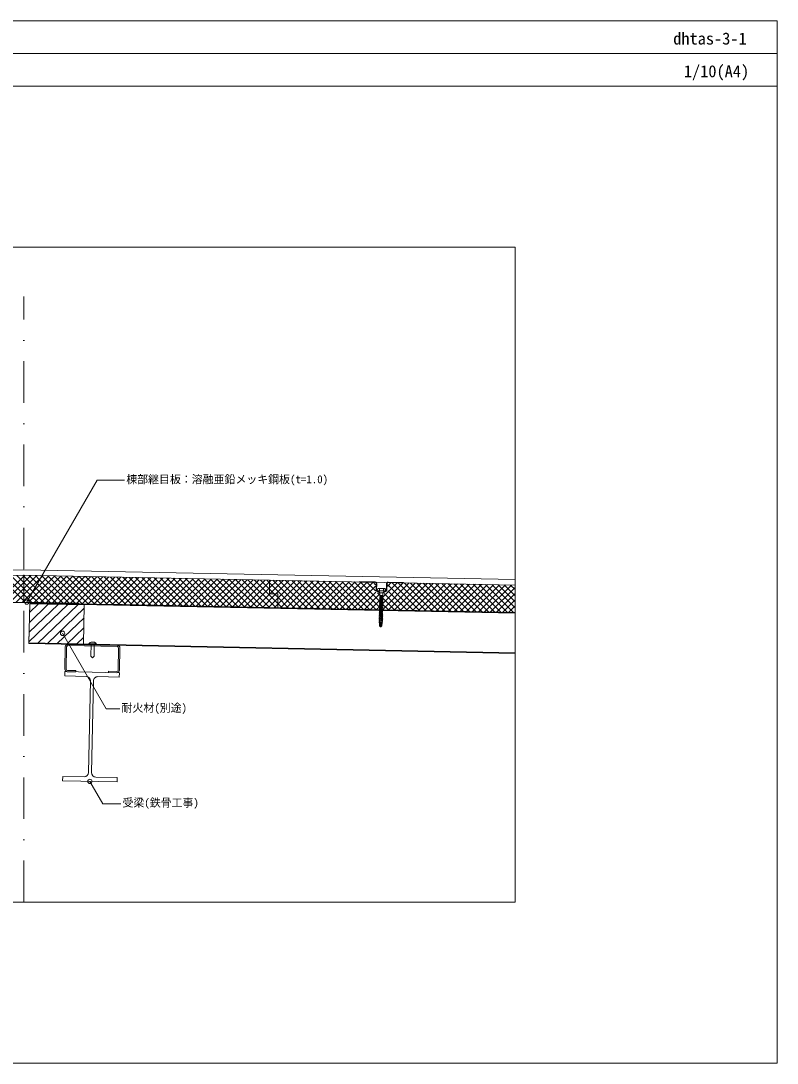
# Model space of a CAD drawing. Units: millimetres, scale not verified. Extents: x -1380 to 1380, y -955 to 955.
# Drawn here: x -6 to 1380, y -955 to 955 of the extents above; entities that cross this region are included whole.
import ezdxf
from ezdxf.enums import TextEntityAlignment as Align

# ---------------------------------------------------------------- set-up
doc = ezdxf.new("R2010")
doc.units = ezdxf.units.MM
doc.header["$LTSCALE"] = 3
doc.linetypes.add('USER3', pattern=[9.525, 6.35, -3.175])
doc.linetypes.add('USER4', pattern=[50.81, 25.4, -12.7, 0.01, -12.7])
for name, color, linetype, lineweight in [('0-0_0', 7, 'Continuous', 18), ('0-1_BOUSUI', 1, 'Continuous', 18), ('0-2_MOJI', 7, 'Continuous', 18), ('0-3_HATCH', 9, 'Continuous', 18), ('0-4_KANAMONO', 5, 'Continuous', 18), ('0-5_KANAMONO_SCREW', 4, 'Continuous', 18), ('0-6_TEKKOTU', 7, 'Continuous', 18), ('0-7_dekki', 3, 'Continuous', 18), ('0-8_dannnetu', 6, 'Continuous', 18), ('0-B_WAKU', 7, 'Continuous', 18)]:
    doc.layers.add(name, color=color, linetype=linetype, lineweight=lineweight)
doc.styles.add('ＭＳ ゴシック', font='')
doc.styles.get('ＭＳ ゴシック').set_extended_font_data('MS Gothic')

msp = doc.modelspace()

# ---------------------------------------------------------------- linework, layer by layer
at = {"layer": '0-0_0'}
msp.add_line((-1380.379, 894.928), (1379.621, 894.928), dxfattribs=at)
msp.add_lwpolyline([(-900.379, -660.072), (899.621, -660.072), (899.621, 539.928), (-900.379, 539.928)], close=True, dxfattribs=at)
at = {"layer": '0-1_BOUSUI'}
for p in [(-900.379, -69.073), (899.621, -69.073)]:
    msp.add_line(p, (-0.379, -51.073), dxfattribs=at)
at = {"layer": '0-2_MOJI', "linetype": 'USER4'}
msp.add_line((-0.379, -660.072), (-0.379, 449.928), dxfattribs=at)
at = {"layer": '0-2_MOJI'}
for points in [[(184.208, 113.091), (133.769, 113.091), (4.958, -110.017)], [(70.549, -167.431), (150.379, -305.699), (175.598, -305.699)], [(177.272, -479.571), (144.198, -479.571), (120.622, -438.736)]]:
    msp.add_lwpolyline(points, dxfattribs=at)
for centre in [(4.958, -110.017), (70.549, -167.431), (120.622, -438.736)]:
    msp.add_circle(centre, 4, dxfattribs=at)
at = {"layer": '0-3_HATCH'}
for p, q in [((-48.568, -111.048), (-0.379, -62.859)), ((-0.379, -107.755), (-46.144, -61.99)), ((-37.113, -110.819), (-0.379, -74.085)), ((-0.379, -96.529), (-35.138, -61.77)), ((-0.379, -85.304), (-24.133, -61.55)), ((-0.379, -74.079), (-13.128, -61.33)), ((-0.379, -62.853), (-2.123, -61.11)), ((-0.379, -62.859), (1.371, -61.11)), ((-0.379, -74.085), (12.376, -61.33)), ((-0.379, -85.31), (23.381, -61.55)), ((8.942, -109.665), (56.397, -62.21)), ((19.353, -110.479), (67.402, -62.43)), ((30.358, -110.699), (78.407, -62.65)), ((41.364, -110.919), (89.412, -62.871)), ((93.634, -111.965), (43.624, -61.955)), ((52.369, -111.139), (100.418, -63.091)), ((106.109, -113.214), (55.078, -62.184)), ((63.374, -111.36), (111.423, -63.311)), ((117.563, -113.444), (66.532, -62.413)), ((74.379, -111.58), (122.428, -63.531)), ((129.017, -113.673), (77.987, -62.642)), ((85.385, -111.8), (133.433, -63.751)), ((140.472, -113.902), (89.441, -62.871)), ((96.39, -112.02), (144.439, -63.971)), ((151.926, -114.131), (100.896, -63.1)), ((106.414, -113.221), (155.444, -64.191)), ((163.381, -114.36), (112.35, -63.329)), ((117.42, -113.441), (166.449, -64.411)), ((174.835, -114.589), (123.805, -63.558)), ((128.425, -113.661), (177.454, -64.631)), ((186.29, -114.818), (135.259, -63.788)), ((139.43, -113.881), (188.459, -64.852)), ((197.744, -115.047), (146.713, -64.017)), ((150.435, -114.101), (199.465, -65.072)), ((209.198, -115.276), (158.168, -64.246)), ((161.44, -114.321), (210.47, -65.292)), ((220.653, -115.505), (169.622, -64.475)), ((172.446, -114.541), (221.475, -65.512)), ((232.107, -115.734), (181.077, -64.704)), ((183.451, -114.761), (232.48, -65.732)), ((243.562, -115.964), (192.531, -64.933)), ((194.456, -114.981), (243.485, -65.952)), ((255.016, -116.193), (203.985, -65.162)), ((205.461, -115.202), (254.491, -66.172)), ((266.47, -116.422), (215.44, -65.391)), ((216.467, -115.422), (265.496, -66.392)), ((277.925, -116.651), (226.894, -65.62)), ((227.472, -115.642), (276.501, -66.612)), ((289.379, -116.88), (238.349, -65.849)), ((238.477, -115.862), (287.506, -66.832)), ((249.482, -116.082), (298.512, -67.053)), ((300.834, -117.109), (249.803, -66.078)), ((260.487, -116.302), (309.517, -67.273)), ((312.288, -117.338), (261.257, -66.307)), ((271.493, -116.522), (320.522, -67.493)), ((323.742, -117.567), (272.712, -66.537)), ((282.498, -116.742), (331.527, -67.713)), ((335.197, -117.796), (284.166, -66.766)), ((293.503, -116.962), (342.532, -67.933)), ((346.651, -118.025), (295.621, -66.995)), ((304.508, -117.182), (353.538, -68.153)), ((358.106, -118.254), (307.075, -67.224)), ((315.513, -117.403), (364.543, -68.373)), ((369.56, -118.484), (318.529, -67.453)), ((326.519, -117.623), (375.548, -68.593)), ((381.014, -118.713), (329.984, -67.682)), ((337.524, -117.843), (386.553, -68.813)), ((392.469, -118.942), (341.438, -67.911)), ((348.529, -118.063), (397.559, -69.033)), ((403.923, -119.171), (352.893, -68.14)), ((359.534, -118.283), (408.564, -69.254)), ((415.378, -119.4), (364.347, -68.369)), ((370.54, -118.503), (419.569, -69.474)), ((426.832, -119.629), (375.801, -68.598)), ((381.545, -118.723), (430.574, -69.694)), ((438.287, -119.858), (387.256, -68.827)), ((392.55, -118.943), (441.579, -69.914)), ((449.741, -120.087), (398.71, -69.057)), ((461.195, -120.316), (410.165, -69.286)), ((449.621, -86.291), (433.074, -69.744)), ((507.013, -121.233), (455.982, -70.202)), ((518.467, -121.462), (467.437, -70.431)), ((469.586, -120.484), (518.616, -71.455)), ((529.922, -121.691), (478.891, -70.66)), ((480.592, -120.704), (529.621, -71.675)), ((541.376, -121.92), (490.346, -70.889)), ((491.597, -120.924), (540.626, -71.895)), ((552.831, -122.149), (501.8, -71.118)), ((502.602, -121.144), (551.632, -72.115)), ((564.285, -122.378), (513.254, -71.347)), ((513.607, -121.364), (562.637, -72.335)), ((524.613, -121.585), (573.642, -72.555)), ((575.739, -122.607), (524.709, -71.576)), ((535.618, -121.805), (584.647, -72.775)), ((587.194, -122.836), (536.163, -71.806)), ((546.623, -122.025), (595.652, -72.995)), ((598.648, -123.065), (547.618, -72.035)), ((557.628, -122.245), (606.658, -73.215)), ((610.103, -123.294), (559.072, -72.264)), ((568.633, -122.465), (617.663, -73.436)), ((621.557, -123.523), (570.526, -72.493)), ((579.639, -122.685), (628.668, -73.656)), ((633.011, -123.753), (581.981, -72.722)), ((590.644, -122.905), (639.673, -73.876)), ((644.466, -123.982), (593.435, -72.951)), ((652.186, -120.476), (604.89, -73.18)), ((651.934, -108.999), (616.344, -73.409)), ((643.598, -89.438), (627.798, -73.638)), ((643.818, -78.433), (639.253, -73.867)), ((656.747, -124.154), (705.705, -75.196)), ((657.054, -112.622), (694.699, -74.976)), ((657.36, -101.09), (683.694, -74.756)), ((666.272, -80.953), (672.689, -74.536)), ((667.68, -124.446), (716.71, -75.417)), ((724.647, -125.585), (673.616, -74.555)), ((678.686, -124.666), (727.715, -75.637)), ((736.101, -125.814), (685.071, -74.784)), ((689.691, -124.886), (738.72, -75.857)), ((747.556, -126.043), (696.525, -75.013)), ((700.696, -125.106), (749.725, -76.077)), ((759.01, -126.273), (707.979, -75.242)), ((711.701, -125.326), (760.731, -76.297)), ((770.464, -126.502), (719.434, -75.471)), ((781.919, -126.731), (730.888, -75.7)), ((793.373, -126.96), (742.343, -75.929)), ((804.828, -127.189), (753.797, -76.158)), ((816.282, -127.418), (765.251, -76.387)), ((-25.659, -110.59), (-0.379, -85.31)), ((601.649, -123.125), (643.767, -81.008)), ((612.654, -123.345), (644.185, -91.815)), ((651.783, -97.623), (647.19, -93.03)), ((690.283, -124.898), (659.953, -94.568)), ((701.738, -125.127), (666.101, -89.491)), ((713.192, -125.356), (666.322, -78.485)), ((722.706, -125.546), (771.736, -76.517)), ((733.712, -125.767), (782.741, -76.737)), ((744.717, -125.987), (793.746, -76.957)), ((755.722, -126.207), (804.752, -77.177)), ((766.727, -126.427), (815.757, -77.397)), ((827.736, -127.647), (776.706, -76.616)), ((777.733, -126.647), (826.762, -77.618)), ((839.191, -127.876), (788.16, -76.846)), ((788.738, -126.867), (837.767, -77.838)), ((850.645, -128.105), (799.615, -77.075)), ((799.743, -127.087), (848.772, -78.058)), ((810.748, -127.307), (859.778, -78.278)), ((862.1, -128.334), (811.069, -77.304)), ((821.753, -127.527), (870.783, -78.498)), ((873.554, -128.563), (822.523, -77.533)), ((832.759, -127.747), (881.788, -78.718)), ((885.008, -128.792), (833.978, -77.762)), ((843.764, -127.968), (892.793, -78.938)), ((896.463, -129.022), (845.432, -77.991)), ((854.769, -128.188), (899.621, -83.336)), ((899.621, -120.954), (856.887, -78.22)), ((865.774, -128.408), (899.621, -94.561)), ((899.621, -109.729), (868.341, -78.449)), ((899.621, -98.504), (879.795, -78.678)), ((899.621, -87.278), (891.25, -78.907)), ((-14.205, -110.361), (-0.379, -96.535)), ((-2.75, -110.132), (-0.379, -107.761)), ((1.046, -109.18), (-0.379, -107.755)), ((9.292, -165.263), (62.294, -114.339)), ((9.651, -147.306), (44.337, -113.979)), ((10.01, -129.349), (26.381, -113.62)), ((484.104, -120.774), (464.621, -101.291)), ((623.66, -123.566), (651.413, -95.812)), ((634.665, -123.786), (651.217, -107.233)), ((651.725, -106.725), (652.52, -105.93)), ((658.009, -115.074), (656.677, -113.742)), ((657.6, -103.44), (656.718, -102.558)), ((678.829, -124.669), (657.976, -103.816)), ((876.779, -128.628), (899.621, -105.786)), ((8.932, -183.22), (80.251, -114.698)), ((24.987, -185.407), (98.208, -115.057)), ((42.944, -185.766), (110.194, -121.153)), ((645.67, -124.006), (650.934, -118.741)), ((651.394, -118.281), (652.291, -117.385)), ((667.375, -124.44), (658.104, -115.169)), ((887.785, -128.848), (899.621, -117.012)), ((898.79, -129.068), (899.621, -128.237)), ((60.901, -186.125), (109.835, -139.11)), ((78.858, -186.484), (109.476, -157.067)), ((96.815, -186.843), (109.116, -175.024))]:
    msp.add_line(p, q, dxfattribs=at)
for points in [[(-0.379, -96.535), (30.664, -65.492), (34.386, -61.77)], [(-0.379, -107.761), (15.33, -92.052), (45.392, -61.99)], [(47.816, -111.048), (20.267, -83.5), (-0.379, -62.853)], [(36.362, -110.819), (16.159, -90.616), (-0.379, -74.079)], [(59.27, -111.278), (24.376, -76.383), (9.26, -61.268)], [(70.725, -111.507), (28.485, -69.267), (20.715, -61.497)], [(82.179, -111.736), (32.594, -62.15), (32.169, -61.726)], [(403.555, -119.163), (449.621, -73.098), (452.585, -70.134)], [(414.56, -119.384), (449.621, -84.323), (463.59, -70.354)], [(472.65, -120.545), (464.621, -112.517), (421.619, -69.515)], [(425.566, -119.604), (450.095, -95.075), (474.595, -70.574)], [(436.571, -119.824), (461.32, -95.075), (485.6, -70.794)], [(495.559, -121.003), (449.621, -75.066), (444.528, -69.973)], [(447.576, -120.044), (464.621, -102.999), (496.605, -71.014)], [(458.581, -120.264), (464.621, -114.224), (507.611, -71.235)], [(24.907, -110.59), (12.05, -97.733), (-0.379, -85.304)], [(464.621, -101.291), (458.404, -95.075), (449.621, -86.291)], [(13.453, -110.361), (7.941, -104.85), (-0.379, -96.529)]]:
    msp.add_lwpolyline(points, dxfattribs=at)
msp.add_lwpolyline([(8.895, -185.085), (108.875, -187.085), (110.311, -115.299), (10.331, -113.299)], close=True, dxfattribs=at)
at = {"layer": '0-4_KANAMONO'}
for p, q in [((615.067, -72.383), (615.047, -73.383)), ((643.042, -73.943), (615.047, -73.383)), ((615.067, -72.383), (643.062, -72.943)), ((644.751, -88.48), (645.001, -75.982)), ((646.001, -76.002), (645.751, -88.5)), ((663.997, -76.362), (663.747, -88.86)), ((664.747, -88.88), (664.997, -76.382)), ((667.037, -74.423), (695.031, -74.983)), ((695.051, -73.983), (667.057, -73.423)), ((695.051, -73.983), (695.031, -74.983)), ((647.518, -90.536), (646.711, -90.52)), ((646.731, -89.52), (647.538, -89.536)), ((661.901, -90.823), (662.708, -90.839)), ((662.728, -89.84), (661.921, -89.824)), ((170.966, -191.827), (80.184, -190.011)), ((80.23, -187.712), (171.012, -189.528)), ((74.723, -233.011), (75.539, -192.219)), ((77.838, -192.265), (77.023, -233.057)), ((172.403, -234.964), (173.219, -194.173)), ((175.519, -194.219), (174.703, -235.01))]:
    msp.add_line(p, q, dxfattribs=at)
at = {"layer": '0-4_KANAMONO', "linetype": 'USER3'}
msp.add_line((647.923, -89.544), (661.38, -89.813), dxfattribs=at)
at = {"layer": '0-4_KANAMONO'}
for points in [[(648.723, -89.955), (651.185, -91.863), (651.16, -93.109), (648.11, -90.745)], [(660.72, -90.195), (658.183, -92.003), (658.159, -93.249), (661.3, -91.009)], [(-0.379, -110.085), (-100.359, -112.084), (-100.339, -113.084), (-0.379, -111.085)], [(-0.379, -110.085), (99.601, -112.084), (99.581, -113.084), (-0.379, -111.085)], [(79.276, -235.402), (94.673, -235.71), (94.627, -238.01), (79.23, -237.702)], [(170.012, -239.518), (154.615, -239.21), (154.661, -236.91), (170.058, -237.218)]]:
    msp.add_lwpolyline(points, dxfattribs=at)
for centre, radius, start, end in [((643.002, -75.942), 2, 358.85424, 88.85424), ((643.002, -75.942), 3, 358.85424, 88.85424), ((666.997, -76.422), 3, 88.85424, 178.85424), ((666.997, -76.422), 2, 88.85424, 178.85424), ((646.751, -88.52), 2, 178.85424, 268.85424), ((646.751, -88.52), 1, 178.85424, 268.85424), ((647.498, -91.535), 1, 52.21997, 88.85424), ((647.498, -91.535), 2, 52.21997, 88.85424), ((661.881, -91.823), 2, 88.85424, 125.48851), ((661.881, -91.823), 1, 88.85424, 125.48851), ((662.748, -88.84), 2, 268.85424, 358.85424), ((662.748, -88.84), 1, 268.85424, 358.85424), ((80.138, -192.311), 4.6, 88.85424, 178.85424), ((80.138, -192.311), 2.3, 88.85424, 178.85424), ((170.92, -194.127), 4.6, 358.85424, 88.85424), ((170.92, -194.127), 2.3, 358.85424, 88.85424), ((79.322, -233.103), 4.6, 178.85424, 268.85424), ((79.322, -233.103), 2.3, 178.85424, 268.85424), ((170.104, -234.918), 4.6, 268.85424, 358.85424), ((170.104, -234.918), 2.3, 268.85424, 358.85424)]:
    msp.add_arc(centre, radius, start, end, dxfattribs=at)
at = {"layer": '0-5_KANAMONO_SCREW'}
for p, q in [((650.972, -85.979), (650.899, -89.603)), ((657.331, -93.233), (651.832, -93.123)), ((658.476, -86.129), (658.403, -89.754)), ((657.231, -98.232), (651.732, -98.122)), ((651.732, -98.122), (652.217, -98.873)), ((651.905, -114.489), (651.878, -115.809)), ((656.428, -113.369), (651.905, -114.489)), ((651.953, -112.069), (651.927, -113.39)), ((656.476, -110.949), (651.953, -112.069)), ((652.001, -109.649), (651.975, -110.97)), ((656.525, -108.53), (652.001, -109.649)), ((652.05, -107.23), (652.023, -108.551)), ((656.573, -106.11), (652.05, -107.23)), ((652.098, -104.81), (652.072, -106.131)), ((656.622, -103.691), (652.098, -104.81)), ((652.147, -102.391), (652.12, -103.712)), ((656.67, -101.271), (652.147, -102.391)), ((652.195, -99.971), (652.169, -101.292)), ((656.718, -98.852), (652.195, -99.971)), ((656.428, -113.369), (656.402, -114.69)), ((656.476, -110.949), (656.45, -112.27)), ((656.525, -108.53), (656.498, -109.851)), ((656.573, -106.11), (656.547, -107.431)), ((656.622, -103.691), (656.595, -105.012)), ((656.67, -101.271), (656.644, -102.592)), ((656.718, -98.852), (656.692, -100.172)), ((656.718, -98.852), (657.231, -98.248)), ((656.041, -132.725), (651.518, -133.845)), ((651.566, -131.425), (651.54, -132.746)), ((656.089, -130.305), (651.566, -131.425)), ((651.614, -129.006), (651.588, -130.326)), ((656.138, -127.886), (651.614, -129.006)), ((651.663, -126.586), (651.636, -127.907)), ((656.186, -125.466), (651.663, -126.586)), ((651.711, -124.167), (651.685, -125.487)), ((656.234, -123.047), (651.711, -124.167)), ((651.76, -121.747), (651.733, -123.068)), ((656.283, -120.627), (651.76, -121.747)), ((651.808, -119.328), (651.782, -120.648)), ((656.331, -118.208), (651.808, -119.328)), ((651.856, -116.908), (651.83, -118.229)), ((656.38, -115.788), (651.856, -116.908)), ((656.041, -132.725), (656.014, -134.046)), ((656.089, -130.305), (656.063, -131.626)), ((656.138, -127.886), (656.111, -129.207)), ((656.186, -125.466), (656.16, -126.787)), ((656.234, -123.047), (656.208, -124.368)), ((656.283, -120.627), (656.256, -121.948)), ((656.331, -118.208), (656.305, -119.529)), ((656.38, -115.788), (656.353, -117.109)), ((656.94, -146.515), (650.067, -147.588)), ((651.075, -153.453), (651.173, -148.571)), ((651.173, -148.571), (655.772, -148.663)), ((651.229, -148.29), (651.223, -148.572)), ((655.752, -147.17), (651.229, -148.29)), ((651.276, -145.942), (651.249, -147.297)), ((655.799, -144.822), (651.276, -145.942)), ((651.324, -143.523), (651.298, -144.844)), ((655.847, -142.403), (651.324, -143.523)), ((651.372, -141.103), (651.346, -142.424)), ((655.896, -139.983), (651.372, -141.103)), ((651.421, -138.684), (651.394, -140.005)), ((655.944, -137.564), (651.421, -138.684)), ((651.469, -136.264), (651.443, -137.585)), ((655.992, -135.144), (651.469, -136.264)), ((651.518, -133.845), (651.491, -135.166)), ((651.838, -152.136), (651.909, -148.585)), ((653.374, -153.075), (653.764, -152.429)), ((654.916, -152.358), (653.493, -154.712)), ((653.764, -152.429), (653.841, -148.624)), ((654.916, -152.358), (654.99, -148.647)), ((655.219, -153.322), (655.312, -148.653)), ((655.772, -148.663), (655.674, -153.545)), ((655.752, -147.17), (655.722, -148.662)), ((655.799, -144.822), (655.772, -146.177)), ((655.847, -142.403), (655.821, -143.724)), ((655.896, -139.983), (655.869, -141.304)), ((655.944, -137.564), (655.918, -138.885)), ((655.992, -135.144), (655.966, -136.465)), ((651.481, -153.017), (651.075, -153.453)), ((651.075, -153.453), (653.155, -155.271)), ((652.211, -152.979), (652.479, -153.214)), ((653.148, -154.368), (653.339, -155.315)), ((653.493, -154.712), (653.339, -155.315)), ((655.219, -153.322), (653.493, -154.712)), ((653.493, -154.712), (653.523, -155.278))]:
    msp.add_line(p, q, dxfattribs=at)
msp.add_lwpolyline([(648.49, -85.204), (647.22, -85.904), (647.147, -89.528), (662.155, -89.829), (662.228, -86.204), (660.987, -85.454)], close=True, dxfattribs=at)
for points in [[(648.403, -89.554), (651.832, -93.123), (651.732, -98.122)], [(660.9, -89.803), (657.331, -93.233), (657.231, -98.232)], [(657.743, -112.644), (650.62, -113.712), (656.45, -112.27)], [(651.905, -114.489), (650.62, -113.712), (651.927, -113.39)], [(657.791, -110.225), (650.668, -111.293), (656.498, -109.851)], [(651.953, -112.069), (650.668, -111.293), (651.975, -110.97)], [(657.84, -107.805), (650.717, -108.873), (656.547, -107.431)], [(652.001, -109.649), (650.717, -108.873), (652.023, -108.551)], [(657.888, -105.386), (650.765, -106.454), (656.595, -105.012)], [(652.05, -107.23), (650.765, -106.454), (652.072, -106.131)], [(657.936, -102.966), (650.814, -104.034), (656.644, -102.592)], [(652.098, -104.81), (650.814, -104.034), (652.12, -103.712)], [(657.985, -100.547), (650.862, -101.615), (656.692, -100.172)], [(652.147, -102.391), (650.862, -101.615), (652.169, -101.292)], [(657.231, -98.248), (650.91, -99.195), (654.986, -98.187)], [(652.195, -99.971), (650.91, -99.195), (652.217, -98.873)], [(656.428, -113.369), (657.743, -112.644), (656.45, -112.27)], [(656.476, -110.949), (657.791, -110.225), (656.498, -109.851)], [(656.525, -108.53), (657.84, -107.805), (656.547, -107.431)], [(656.573, -106.11), (657.888, -105.386), (656.595, -105.012)], [(656.622, -103.691), (657.936, -102.966), (656.644, -102.592)], [(656.67, -101.271), (657.985, -100.547), (656.692, -100.172)], [(657.356, -132), (650.233, -133.068), (656.063, -131.626)], [(651.518, -133.845), (650.233, -133.068), (651.54, -132.746)], [(657.404, -129.581), (650.281, -130.649), (656.111, -129.207)], [(651.566, -131.425), (650.281, -130.649), (651.588, -130.326)], [(657.452, -127.161), (650.33, -128.229), (656.16, -126.787)], [(651.614, -129.006), (650.33, -128.229), (651.636, -127.907)], [(657.501, -124.742), (650.378, -125.81), (656.208, -124.368)], [(651.663, -126.586), (650.378, -125.81), (651.685, -125.487)], [(657.549, -122.322), (650.426, -123.39), (656.256, -121.948)], [(651.711, -124.167), (650.426, -123.39), (651.733, -123.068)], [(657.598, -119.903), (650.475, -120.971), (656.305, -119.529)], [(651.76, -121.747), (650.475, -120.971), (651.782, -120.648)], [(657.646, -117.483), (650.523, -118.551), (656.353, -117.109)], [(651.808, -119.328), (650.523, -118.551), (651.83, -118.229)], [(657.694, -115.064), (650.572, -116.132), (656.402, -114.69)], [(651.856, -116.908), (650.572, -116.132), (651.878, -115.809)], [(656.041, -132.725), (657.356, -132), (656.063, -131.626)], [(656.089, -130.305), (657.404, -129.581), (656.111, -129.207)], [(656.138, -127.886), (657.452, -127.161), (656.16, -126.787)], [(656.186, -125.466), (657.501, -124.742), (656.208, -124.368)], [(656.234, -123.047), (657.549, -122.322), (656.256, -121.948)], [(656.283, -120.627), (657.598, -119.903), (656.305, -119.529)], [(656.331, -118.208), (657.646, -117.483), (656.353, -117.109)], [(656.38, -115.788), (657.694, -115.064), (656.402, -114.69)], [(657.114, -144.098), (649.991, -145.166), (655.821, -143.724)], [(651.276, -145.942), (649.991, -145.166), (651.298, -144.844)], [(657.162, -141.679), (650.039, -142.746), (655.869, -141.304)], [(651.324, -143.523), (650.039, -142.746), (651.346, -142.424)], [(651.229, -148.29), (650.067, -147.588), (651.249, -147.297), (655.772, -146.177)], [(657.21, -139.259), (650.088, -140.327), (655.918, -138.885)], [(651.372, -141.103), (650.088, -140.327), (651.394, -140.005)], [(657.259, -136.84), (650.136, -137.907), (655.966, -136.465)], [(651.421, -138.684), (650.136, -137.907), (651.443, -137.585)], [(657.307, -134.42), (650.184, -135.488), (656.014, -134.046)], [(651.469, -136.264), (650.184, -135.488), (651.491, -135.166)], [(655.752, -147.17), (656.94, -146.515), (655.772, -146.177)], [(655.799, -144.822), (657.114, -144.098), (655.821, -143.724)], [(655.847, -142.403), (657.162, -141.679), (655.869, -141.304)], [(655.896, -139.983), (657.21, -139.259), (655.918, -138.885)], [(655.944, -137.564), (657.259, -136.84), (655.966, -136.465)], [(655.992, -135.144), (657.307, -134.42), (656.014, -134.046)], [(653.155, -155.271), (653.339, -155.315), (653.523, -155.278)], [(655.219, -153.322), (655.674, -153.545), (653.523, -155.278)]]:
    msp.add_lwpolyline(points, dxfattribs=at)
for centre, radius, start, end in [((649.026, -89.41), 3.944, 60.44879, 117.25968), ((654.537, -95.404), 10.076, 66.98878, 110.71969), ((660.283, -89.635), 3.944, 60.44879, 117.25968), ((650.505, -152.109), 1.333, 317.0688, 358.85424), ((652.929, -152.158), 1.091, 178.85424, 228.85424), ((651.865, -153.375), 0.525, 48.85424, 137.0688), ((652.868, -152.769), 0.591, 228.85424, 328.85424), ((651.114, -154.776), 2.075, 11.35424, 48.85424), ((654.924, -154.011), 1.811, 148.85424, 191.35424)]:
    msp.add_arc(centre, radius, start, end, dxfattribs=at)
at = {"layer": '0-6_TEKKOTU'}
for p, q in [((118.192, -422.518), (121.552, -254.552)), ((127.051, -254.662), (123.691, -422.628))]:
    msp.add_line(p, q, dxfattribs=at)
for points in [[(113.713, -246.393), (74.471, -245.608), (74.631, -237.61), (174.611, -239.61), (174.451, -247.608), (135.209, -246.823)], [(131.53, -430.786), (170.772, -431.571), (170.612, -439.57), (70.632, -437.57), (70.792, -429.572), (110.034, -430.356)]]:
    msp.add_lwpolyline(points, dxfattribs=at)
for centre, start, end in [((113.553, -254.392), 358.85424, 88.85424), ((135.049, -254.821), 88.85424, 178.85424), ((110.194, -422.358), 268.85424, 358.85424), ((131.69, -422.788), 178.85424, 268.85424)]:
    msp.add_arc(centre, 8, start, end, dxfattribs=at)
at = {"layer": '0-7_dekki'}
for p, q in [((899.621, -130.285), (10.347, -112.499)), ((8.895, -185.085), (899.621, -202.9)), ((118.646, -187.28), (118.666, -186.28)), ((132.663, -186.56), (118.666, -186.28)), ((119.666, -186.3), (119.768, -185.781)), ((122.645, -187.4), (122.206, -209.356)), ((126.766, -183.488), (127.773, -183.643)), ((127.773, -183.643), (128.716, -183.883)), ((128.643, -187.52), (128.204, -209.476)), ((128.716, -183.883), (129.567, -184.2)), ((131.583, -186.018), (131.664, -186.54)), ((132.643, -187.56), (132.663, -186.56)), ((125.145, -212.415), (122.206, -209.356)), ((125.145, -212.415), (128.204, -209.476))]:
    msp.add_line(p, q, dxfattribs=at)
for points in [[(899.621, -129.085), (10.371, -111.3), (8.871, -186.285), (899.621, -204.1)], [(119.768, -185.781), (120.048, -185.282), (120.5, -184.817), (121.108, -184.401), (121.855, -184.046), (122.717, -183.763), (123.669, -183.561), (124.682, -183.446), (125.725, -183.421), (126.766, -183.488)], [(129.567, -184.2), (130.299, -184.584), (130.89, -185.025), (131.322, -185.507), (131.583, -186.018)]]:
    msp.add_lwpolyline(points, dxfattribs=at)
at = {"layer": '0-8_dannnetu'}
for p, q in [((-0.379, -61.075), (-900.379, -79.075)), ((-0.379, -109.911), (-0.379, -60.901)), ((-0.379, -109.911), (-0.379, -60.901)), ((-0.379, -109.911), (-0.379, -60.901)), ((-0.379, -61.075), (899.621, -79.075)), ((464.621, -95.075), (464.621, -120.385)), ((150.343, -114.099), (899.621, -129.085))]:
    msp.add_line(p, q, dxfattribs=at)
msp.add_lwpolyline([(464.621, -95.075), (449.621, -95.075), (449.621, -70.075)], dxfattribs=at)
at = {"layer": '0-B_WAKU'}
for points in [[(1379.621, 834.928), (-1380.379, 834.928), (-1380.379, 954.928), (1379.621, 954.928)], [(-1380.379, -955.072), (1379.621, -955.072), (1379.621, 954.928), (-1380.379, 954.928)]]:
    msp.add_lwpolyline(points, close=True, dxfattribs=at)

# ---------------------------------------------------------------- texts
at = {"layer": '0-2_MOJI', "style": 'ＭＳ ゴシック'}
for s, p in [('棟部継目板：溶融亜鉛メッキ鋼板(t=1.0)', (187.208, 103.091)), ('耐火材(別途)', (178.598, -315.699)), ('受梁(鉄骨工事)', (180.272, -489.571))]:
    msp.add_text(s, height=14.66, dxfattribs=at).set_placement(p, align=Align.BOTTOM_LEFT)
at = {"layer": '0-B_WAKU', "style": 'ＭＳ ゴシック'}
for s, p in [('dhtas-3-1', (1189.19, 904.928)), ('1/10(A4)', (1208.682, 844.928))]:
    msp.add_text(s, height=21.99, dxfattribs=at).set_placement(p, align=Align.BOTTOM_LEFT)

doc.saveas('drawing.dxf')
